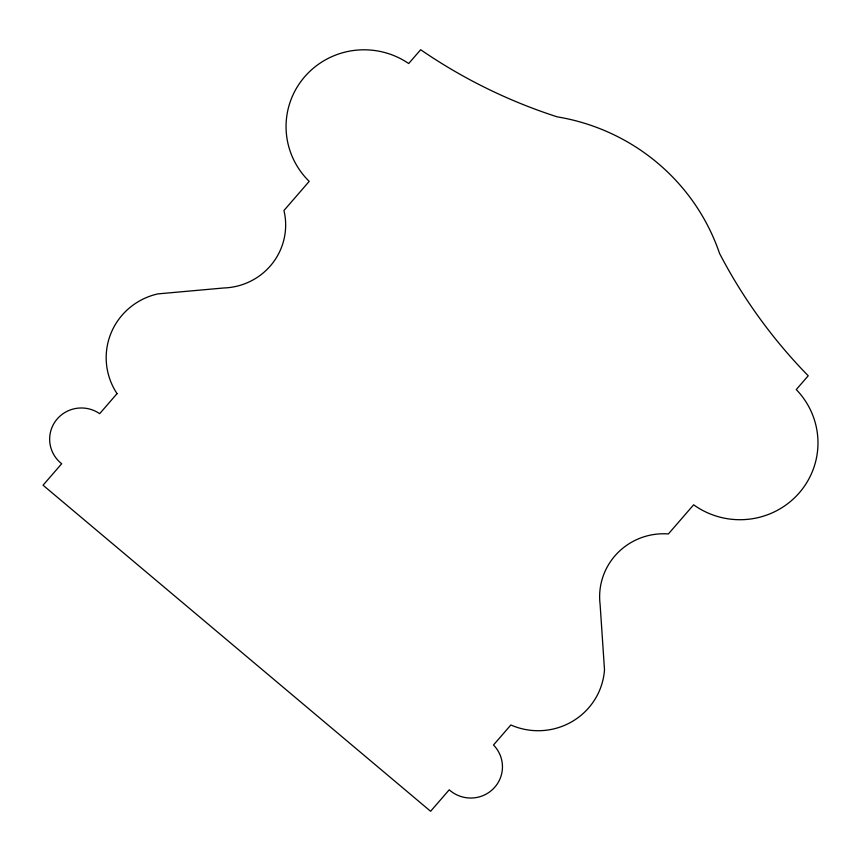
<?xml version="1.0" encoding="UTF-8"?>
<svg xmlns="http://www.w3.org/2000/svg" width="861" height="861" viewBox="0 0 861 861"><rect width="100%" height="100%" fill="white"/><g stroke="black" fill="none" stroke-linecap="round" stroke-linejoin="round"><path stroke-width="1.29" d="M117.042 393.649L99.672 413.678A31.814 31.308 5.8 0 0 55.954 420.502A31.814 31.308 5.8 0 0 61.669 463.745L43.05 485.217L430.608 811.277L449.227 789.806A31.814 31.308 5.8 0 0 493.493 788.59A31.814 31.308 5.8 0 0 493.493 745.002L510.864 724.973A66.706 65.651 5.8 0 0 604.497 669.74L600.117 604.551A64.22 63.197 5.8 0 1 668.384 533.938L693.643 504.804A78.276 77.038 5.8 0 0 798.631 493.568A78.276 77.038 5.8 0 0 796.264 389.581L808.221 375.783A520.507 512.284 5.8 0 1 719.559 253.457A206.737 203.465 5.8 0 0 557.196 116.848A520.507 512.284 5.8 0 1 420.663 49.723L408.695 63.52A78.276 77.038 5.8 0 0 304.062 77.49A78.276 77.038 5.8 0 0 309.207 181.38L283.947 210.514A64.22 63.197 5.8 0 1 223.817 287.972L157.778 293.902A66.706 65.651 5.8 0 0 117.042 393.649"/></g></svg>
